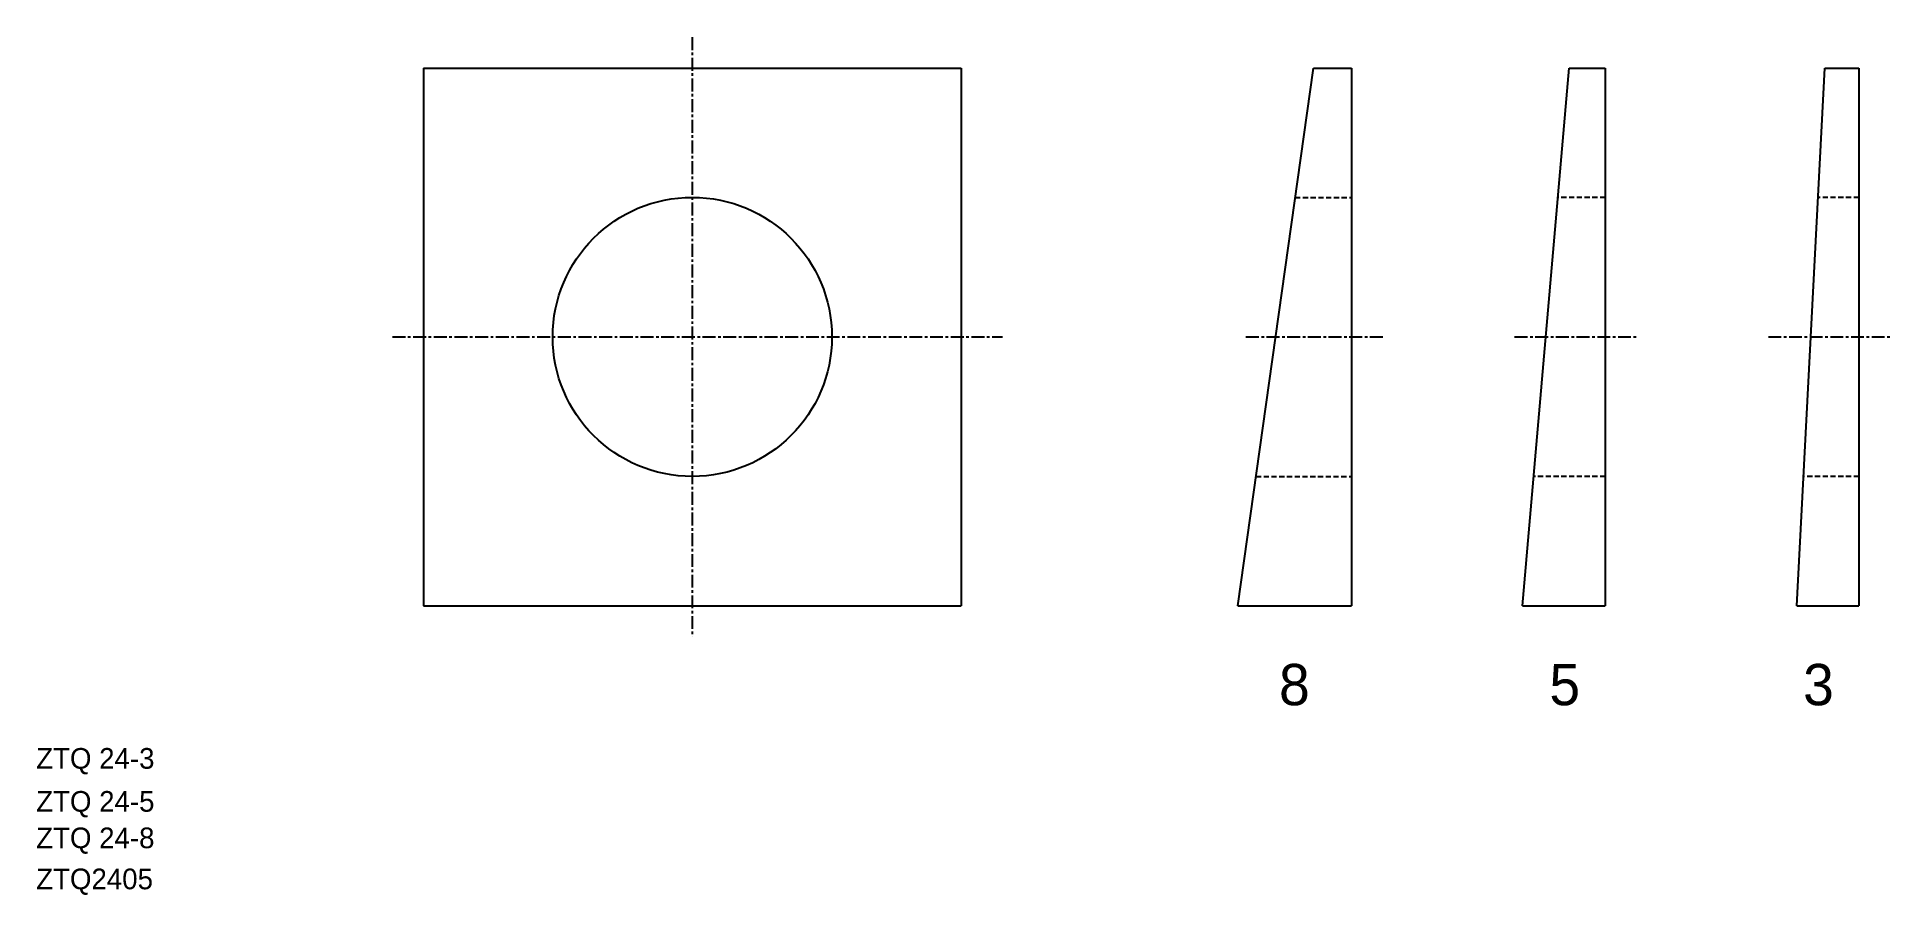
# Model space of a CAD drawing. Extents: x 5 to 184, y 4 to 87.
import ezdxf

# ---------------------------------------------------------------- set-up
doc = ezdxf.new("R2010")
doc.units = 0
doc.linetypes.add('CENTER', pattern=[2, 1.25, -0.25, 0.25, -0.25])
doc.linetypes.add('DASHED', pattern=[0.75, 0.5, -0.25])
doc.layers.get('0').update_dxf_attribs({"linetype": 'CONTINUOUS'})
doc.layers.add('CENTER', color=1, linetype='CENTER')

msp = doc.modelspace()

# ---------------------------------------------------------------- linework, layer by layer
at = {"color": 7, "linetype": 'CONTINUOUS'}
for p, q in [((42.46, 84.43), (94.46, 84.43)), ((42.46, 84.43), (42.46, 32.43)), ((94.46, 84.43), (94.46, 32.43)), ((121.23, 32.43), (128.53, 84.43)), ((128.53, 84.43), (132.23, 84.43)), ((132.23, 84.43), (132.23, 32.43)), ((148.76, 32.43), (153.26, 84.43)), ((153.26, 84.43), (156.76, 84.43)), ((156.76, 84.43), (156.76, 32.43)), ((175.3, 32.43), (178, 84.43)), ((178, 84.43), (181.3, 84.43)), ((181.3, 84.43), (181.3, 32.43)), ((42.46, 32.43), (94.46, 32.43)), ((121.23, 32.43), (132.23, 32.43)), ((148.76, 32.43), (156.76, 32.43)), ((175.3, 32.43), (181.3, 32.43))]:
    msp.add_line(p, q, dxfattribs=at)
at = {"color": 3, "linetype": 'DASHED'}
for p, q in [((126.77, 71.93), (132.23, 71.93)), ((156.76, 71.93), (152.18, 71.93)), ((181.3, 71.93), (177.35, 71.93)), ((122.98, 44.93), (132.23, 44.93)), ((156.76, 44.93), (149.85, 44.93)), ((181.3, 44.93), (175.95, 44.93))]:
    msp.add_line(p, q, dxfattribs=at)
at = {"color": 7, "linetype": 'CONTINUOUS'}
msp.add_circle((68.46, 58.43), 13.5, dxfattribs=at)
at = {"layer": 'CENTER', "color": 1, "linetype": 'CENTER'}
for p, q in [((68.46, 87.43), (68.46, 29.43)), ((39.46, 58.43), (98.46, 58.43)), ((122.01, 58.43), (135.41, 58.43)), ((148, 58.43), (159.76, 58.43)), ((172.54, 58.43), (184.3, 58.43))]:
    msp.add_line(p, q, dxfattribs=at)

# ---------------------------------------------------------------- texts
at = {"color": 7, "linetype": 'CONTINUOUS'}
for s, height, p in [('8', 4, (125.21, 22.8)), ('5', 4, (151.36, 22.8)), ('3', 4, (175.9, 22.8)), ('ZTQ 24-3', 2, (5, 16.66)), ('ZTQ 24-5', 2, (5, 12.5)), ('ZTQ 24-8', 2, (5, 8.97)), ('ZTQ2405', 2, (5, 5))]:
    msp.add_text(s, height=height, dxfattribs=at).set_placement(p)

doc.saveas('drawing.dxf')
